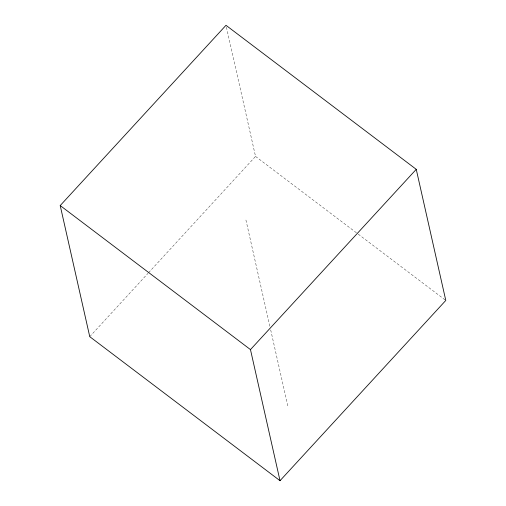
<?xml version="1.0" encoding="UTF-8"?>
<svg xmlns="http://www.w3.org/2000/svg" width="506" height="506" viewBox="0 0 506 506"><rect width="100%" height="100%" fill="white"/><g stroke="black" fill="none" stroke-linecap="round" stroke-linejoin="round"><path stroke-width="0.38" stroke-dasharray="2.53 1.9" d="M89.752 336.667L148.043 273.284M148.581 272.702L255.53 156.405L226.334 26.843M255.53 156.405L357.59 233.671M358.223 234.145L445.792 300.438M245.929 220.028L269.995 326.825M270.691 329.899L287.825 405.938"/><path stroke-width="0.76" d="M60.208 205.562L225.986 25.3L416.248 169.333L445.792 300.438L280.014 480.7L89.752 336.667L60.208 205.562L250.47 349.595L280.014 480.7M250.47 349.595L416.248 169.333"/></g></svg>
